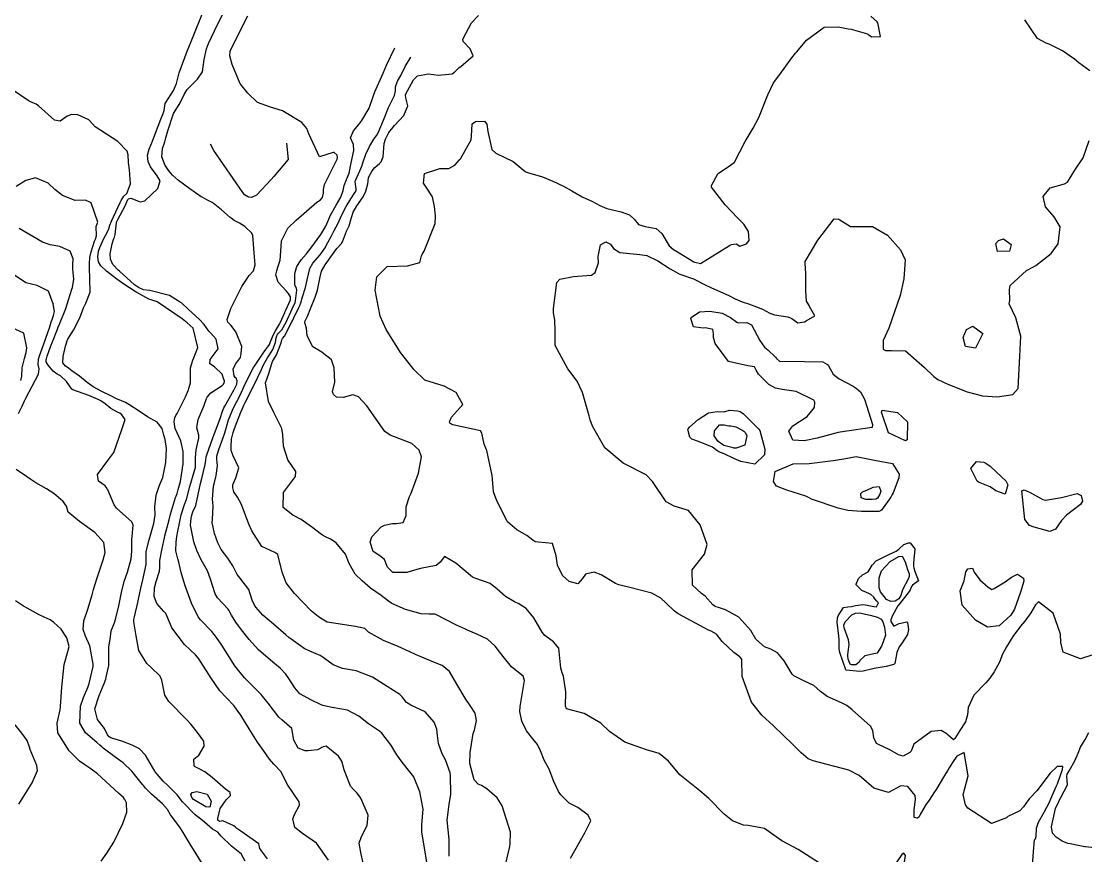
# Model space of a CAD drawing. Header units: feet. Extents: x 1313709 to 1317500, y 405869 to 411659.
# Drawn here: x 1315875 to 1316418, y 410272 to 410698 of the extents above; entities that cross this region are included whole.
import ezdxf

# ---------------------------------------------------------------- set-up
doc = ezdxf.new("R2010")
doc.units = ezdxf.units.FT
doc.layers.add('C-TOPO-MAJR', color=32, linetype='CONTINUOUS')

msp = doc.modelspace()

# ---------------------------------------------------------------- linework, layer by layer
at = {"layer": 'C-TOPO-MAJR'}
for points in [[(1315955.3, 410554.94), (1315950.73, 410557.75), (1315940.71, 410560.36), (1315937.43, 410560.79), (1315935.29, 410561.67), (1315934.98, 410561.86), (1315932.93, 410563.34), (1315925.23, 410570.18), (1315924.52, 410570.81), (1315921.84, 410573.65), (1315920.59, 410576.41), (1315920.49, 410579.03), (1315921.48, 410584.14), (1315922.38, 410586.9), (1315922.6, 410587.48), (1315922.95, 410588.85), (1315923.65, 410594.89), (1315923.75, 410595.27), (1315924.39, 410596.51), (1315928.17, 410603.54), (1315929.48, 410606.82), (1315929.79, 410607.15), (1315931.01, 410607.47), (1315935.76, 410605.62), (1315938.09, 410606.05), (1315944.76, 410612.38), (1315945.95, 410616.32), (1315944.49, 410618.88), (1315941.07, 410623.48), (1315939.77, 410626.13), (1315939.53, 410629.31), (1315940.36, 410632.41), (1315942.04, 410636.43), (1315942.3, 410637.07), (1315946.36, 410647.76), (1315947.58, 410650.59), (1315948.03, 410652.17), (1315948.51, 410655.75), (1315951.55, 410660.39), (1315952.77, 410662.4), (1315954.23, 410665.89), (1315955.66, 410671.42), (1315959.68, 410682.41), (1315961.77, 410687.35), (1315968.42, 410703.79)], [(1315987.22, 410528.18), (1315987.61, 410531.85), (1315984.81, 410538.96), (1315983.78, 410540.49), (1315981.93, 410542.69), (1315980.54, 410544.19), (1315980.17, 410545.51), (1315982, 410551.15), (1315987.54, 410562.48), (1315991.44, 410567.97), (1315993.64, 410570.38), (1315994.4, 410573.37), (1315993.92, 410579.57), (1315993.24, 410588.36), (1315992.75, 410589.57), (1315991.8, 410590.42), (1315989.95, 410592.21), (1315989.12, 410593.01), (1315986.36, 410594.71), (1315983.69, 410596.13), (1315982.21, 410597.24), (1315981.73, 410597.67), (1315977.32, 410601.43), (1315973.05, 410604.96), (1315972.54, 410605.27), (1315969.76, 410606.59), (1315967.32, 410607.91), (1315966.89, 410608.18), (1315961.14, 410612.27), (1315955.34, 410616.47), (1315952.22, 410619.13), (1315950.49, 410621.17), (1315948.6, 410624.04), (1315946.79, 410628.44), (1315947.13, 410632.76), (1315948.28, 410636.24), (1315948.82, 410638.15), (1315949.84, 410641.71), (1315952.84, 410650.58), (1315953.9, 410652.49), (1315956.1, 410656.06), (1315958.17, 410660.29), (1315959.78, 410662.84), (1315964.93, 410668.15), (1315967.64, 410671.77), (1315968.38, 410678.18), (1315969.59, 410683.63), (1315970.67, 410686.28), (1315975.24, 410695.93), (1315979.34, 410704.02)], [(1316007.61, 410582.8), (1316007.79, 410585.68), (1316011.15, 410592.1), (1316015.28, 410596.26), (1316025.91, 410605.46), (1316027.61, 410606.44), (1316028.7, 410607.72), (1316029.29, 410609.97), (1316029.21, 410611.82), (1316029.83, 410614.41), (1316036.21, 410627.24), (1316036.42, 410628.23), (1316036.19, 410629.31), (1316034.67, 410630.65), (1316034.2, 410630.69), (1316027.16, 410628.51), (1316021.77, 410640.23), (1316020.82, 410643.04), (1316018.27, 410646.02), (1316008.3, 410651.98), (1316002.3, 410653.84), (1315995.56, 410656.28), (1315990.7, 410661.04), (1315987.07, 410665.33), (1315986.83, 410665.69), (1315985.5, 410668.57), (1315982.74, 410675.57), (1315981.45, 410679.93), (1315981.72, 410682.3), (1315985.23, 410689.7), (1315990.72, 410700.37)], [(1316281.68, 410268.68), (1316271.43, 410275.33), (1316262.99, 410279.76), (1316260.07, 410281.83), (1316254.13, 410286.17), (1316245.82, 410287.58), (1316243.55, 410287.71), (1316237.95, 410289.96), (1316233.63, 410293.39), (1316225.8, 410301.37), (1316221.14, 410305.23), (1316210.96, 410313.43), (1316205.21, 410320.5), (1316200.41, 410324.32), (1316193.97, 410326.16), (1316182.9, 410330.06), (1316175.11, 410335.46), (1316170.71, 410339.74), (1316162.19, 410344.78), (1316153.25, 410347.07), (1316152.71, 410348.53), (1316152.92, 410355.8), (1316151.62, 410363.82), (1316151, 410365.53), (1316150.38, 410367.84), (1316149.24, 410377.96), (1316146.62, 410381.32), (1316142.13, 410384.52), (1316140.87, 410386.2), (1316136.57, 410393.55), (1316132.67, 410398.32), (1316128.87, 410400.64), (1316126.61, 410401.71), (1316122.13, 410404.43), (1316117.78, 410408.05), (1316114.34, 410410.99), (1316106.9, 410413.61), (1316105.26, 410414.3), (1316096.71, 410421.31), (1316091.07, 410424.82), (1316088.76, 410421.89), (1316086.76, 410420.17), (1316078.83, 410418.59), (1316075.72, 410417.77), (1316074.62, 410417.37), (1316071.75, 410416.62), (1316064.58, 410416.53), (1316061.84, 410419.24), (1316061.56, 410420.22), (1316060.37, 410423.19), (1316058.01, 410425.06), (1316054.57, 410427.23), (1316053, 410432.09), (1316054, 410434.85), (1316058.74, 410439.9), (1316060.38, 410440.79), (1316064.54, 410441.53), (1316066.44, 410441.55), (1316069.87, 410442.11), (1316071.43, 410445.73), (1316071.46, 410450.07), (1316073.13, 410455.37), (1316074.07, 410457.07), (1316077.81, 410467.2), (1316079.21, 410475.62), (1316078.11, 410478.9), (1316074.41, 410482.37), (1316063.22, 410486.61), (1316060.52, 410488.41), (1316051.35, 410501.49), (1316047.19, 410506.1), (1316044.15, 410507.22), (1316039.3, 410505.85), (1316035.84, 410506.06), (1316034.3, 410507.36), (1316033.87, 410508.65), (1316034.99, 410513.6), (1316034.71, 410521.02), (1316033.29, 410524.97), (1316032.26, 410525.94), (1316030.33, 410527.46), (1316028.35, 410528.93), (1316023.82, 410531.73), (1316020.9, 410537.18), (1316020.62, 410541.22), (1316019.82, 410543.93), (1316019.8, 410544.58), (1316021.22, 410547.68), (1316022.52, 410550.73), (1316022.84, 410551.57), (1316024.96, 410556.91), (1316026.15, 410560.52), (1316027.53, 410567.33), (1316028.27, 410570.16), (1316030.2, 410573.47), (1316034.66, 410579.95), (1316036, 410581.86), (1316038.37, 410584.35), (1316038.92, 410585.14), (1316041.08, 410590.59), (1316042.35, 410593.39), (1316043.63, 410597.51), (1316044.43, 410600.22), (1316046.31, 410603.52), (1316049.5, 410608.19), (1316050.86, 410610.96), (1316051.92, 410614.76), (1316052.04, 410616.12), (1316052.29, 410617.98), (1316054.08, 410621.46), (1316055.52, 410623.04), (1316057.76, 410625.09), (1316058.61, 410625.95), (1316059.65, 410628.56), (1316060.2, 410635.39), (1316060.88, 410637.53), (1316062.55, 410640.85), (1316065.42, 410644.57), (1316070.32, 410649.53), (1316072.33, 410654.49), (1316071.26, 410658.53), (1316071.09, 410659.9), (1316071.18, 410660.27), (1316075.11, 410667.75), (1316077.29, 410669.83), (1316082.75, 410670.88), (1316087.96, 410670.07), (1316094.89, 410670.9), (1316096.16, 410671.67), (1316098.45, 410674.01), (1316099.27, 410674.61), (1316105.62, 410679.96), (1316104.16, 410683.5), (1316100.56, 410687.35), (1316100.42, 410688.51), (1316104.68, 410696.86), (1316108.35, 410700.64)], [(1316243.52, 410594.28), (1316240.47, 410597.44), (1316234.2, 410604.08), (1316227.13, 410613.1), (1316227.16, 410613.9), (1316230.33, 410619.91), (1316230.49, 410620.09), (1316236.83, 410624.2), (1316238.83, 410625.87), (1316244.37, 410636.4), (1316248.4, 410643.17), (1316251.32, 410648.52), (1316255.9, 410660.1), (1316258.83, 410666.28), (1316261.94, 410670.51), (1316268.2, 410678.97), (1316270.04, 410681.35), (1316270.55, 410681.88), (1316274.12, 410686.08), (1316275.65, 410687.99), (1316284.59, 410694.63), (1316291.79, 410694.83), (1316296.93, 410693.8), (1316298.48, 410693.53), (1316306.67, 410691.19), (1316307.13, 410690.86), (1316308.91, 410689.76), (1316313.41, 410689.9), (1316312.05, 410696.91), (1316311.72, 410697.35), (1316308.43, 410700.31)], [(1316420.07, 410672.32), (1316414.45, 410676.46), (1316412.23, 410678.39), (1316406.24, 410682.58), (1316399.42, 410685.88), (1316397.86, 410686.41), (1316393.52, 410688.91), (1316386.95, 410698.35)], [(1316122.17, 410267.54), (1316123.58, 410273.94), (1316124.27, 410276.99), (1316124.56, 410278.25), (1316124.69, 410284.15), (1316120.33, 410297.66), (1316117.88, 410301.72), (1316112.64, 410306.31), (1316109.85, 410307.93), (1316108.13, 410308.68), (1316106.2, 410310.83), (1316103.9, 410319.18), (1316104.11, 410324.89), (1316104.76, 410329.13), (1316105.62, 410334.44), (1316106.22, 410336.29), (1316107.27, 410341.18), (1316106.58, 410344.93), (1316104.16, 410348.83), (1316103.38, 410349.84), (1316102.06, 410351.71), (1316097.24, 410359.7), (1316093.54, 410366.19), (1316089.73, 410369.27), (1316084.96, 410371.13), (1316076.16, 410374.77), (1316073.34, 410376.19), (1316067.4, 410378.94), (1316059.95, 410381.95), (1316052.19, 410386.16), (1316051.6, 410386.8), (1316050.31, 410388.05), (1316045.54, 410389.07), (1316031.11, 410391.23), (1316027.71, 410393.25), (1316026.52, 410394.18), (1316023.11, 410396.93), (1316014.48, 410405.92), (1316010.24, 410411.27), (1316008.27, 410416.83), (1316005.93, 410425.86), (1316004.44, 410426.81), (1315997.9, 410429.87), (1315992.69, 410437.81), (1315991.22, 410441.16), (1315987.46, 410451.21), (1315985.37, 410454.97), (1315983.62, 410457.79), (1315982.97, 410459.81), (1315983.04, 410461.24), (1315984.52, 410464.94), (1315986.04, 410470.01), (1315983.28, 410476.01), (1315982.17, 410478.87), (1315982.11, 410480.64), (1315982.4, 410484.54), (1315983.14, 410488.03), (1315983.81, 410490.09), (1315987.06, 410498.37), (1315987.88, 410500.25), (1315988.63, 410501.84), (1315989.21, 410502.94), (1315991.04, 410506.49), (1315995.83, 410516.26), (1315997.58, 410520.13), (1315998.68, 410522.54), (1316000.72, 410526.04), (1316001.75, 410527.57), (1316003.44, 410530.33), (1316004.72, 410533.78), (1316005.08, 410536.26), (1316005.4, 410537.26), (1316005.73, 410537.89), (1316006.25, 410538.6), (1316008, 410540.35), (1316010.24, 410544.29), (1316011.55, 410547.24), (1316011.88, 410547.94), (1316013.3, 410551.01), (1316014.77, 410554.17), (1316015.05, 410555.02), (1316015.6, 410560.6), (1316015.44, 410561.31), (1316014.66, 410563.25), (1316014.71, 410569), (1316015.59, 410572.52), (1316017.93, 410575.99), (1316020.39, 410578.89), (1316022.87, 410581.98), (1316027.84, 410588.9), (1316030.41, 410593.21), (1316031.44, 410595.62), (1316032.92, 410598.82), (1316035.81, 410603.82), (1316038.05, 410607.87), (1316039.29, 410611.27), (1316039.83, 410613.92), (1316041, 410616.96), (1316042.31, 410620.11), (1316043.43, 410625.4), (1316044.72, 410631.77), (1316044.51, 410634.82), (1316043.06, 410638.14), (1316044.56, 410641.8), (1316047.21, 410644.94), (1316048.9, 410647.04), (1316052.58, 410653.34), (1316054.6, 410659.19), (1316055.49, 410661.7), (1316059.62, 410671.14), (1316061.41, 410675.18), (1316065.58, 410684.06)], [(1316155.29, 410271.03), (1316162.51, 410283.88), (1316165.57, 410290.01), (1316164.23, 410292.97), (1316159.03, 410296.74), (1316157.61, 410297.43), (1316154.64, 410298.93), (1316150.29, 410303.27), (1316149.06, 410304.97), (1316146.82, 410310.05), (1316144.39, 410316.4), (1316141.89, 410320.86), (1316139.87, 410325.61), (1316138.38, 410328.93), (1316136.05, 410331.87), (1316132.74, 410335.94), (1316130.39, 410340.81), (1316129.49, 410345.8), (1316129.52, 410348.37), (1316131.74, 410361.55), (1316131.13, 410363.68), (1316127.02, 410367.01), (1316125.16, 410368.59), (1316120.92, 410373.81), (1316116.89, 410379.11), (1316112.88, 410382.56), (1316107.54, 410385.13), (1316102.77, 410387.21), (1316101.63, 410387.65), (1316097.08, 410389.77), (1316086.28, 410395.28), (1316083.13, 410395.44), (1316079.06, 410395.54), (1316071.02, 410397.69), (1316064.07, 410400.78), (1316062.42, 410402.02), (1316058.6, 410404.93), (1316053.23, 410408.68), (1316049, 410412.4), (1316045.34, 410415.74), (1316042.33, 410421.24), (1316040.49, 410425.97), (1316035.76, 410431.71), (1316032.84, 410433.6), (1316030.32, 410434.7), (1316028.7, 410435.62), (1316027.55, 410436.49), (1316023.78, 410439.45), (1316017.89, 410443.56), (1316013.65, 410445.79), (1316008.75, 410449.76), (1316008.94, 410457.4), (1316015.01, 410465.47), (1316015.17, 410468.15), (1316011.09, 410474.09), (1316008.94, 410481.04), (1316008.61, 410486.82), (1316008.1, 410490.06), (1316003.98, 410498.16), (1316001.24, 410503.85), (1315999.63, 410513.25), (1316001.34, 410517.99), (1316001.78, 410519.16), (1316002.87, 410523.18), (1316003.28, 410524.09), (1316004.87, 410526.72), (1316005.34, 410527.61), (1316007.67, 410533.73), (1316007.99, 410535.21), (1316008.39, 410535.93), (1316009.42, 410537.13), (1316013.16, 410544.42), (1316013.59, 410545.31), (1316014.18, 410546.48), (1316016.65, 410551.75), (1316017.14, 410552.72), (1316017.74, 410554.15), (1316018.56, 410557.12), (1316020.11, 410561.91), (1316020.97, 410565.77), (1316022.28, 410571.64), (1316023.84, 410574.34), (1316027.49, 410578.47), (1316029.96, 410581.92), (1316031.46, 410584.83), (1316033.38, 410588.17), (1316033.91, 410589.22), (1316034.67, 410590.89), (1316036.68, 410594.69), (1316038.46, 410598.61), (1316040.79, 410603.17), (1316043.17, 410607.1), (1316045.48, 410610.53), (1316045.86, 410611.26), (1316046, 410612.22), (1316045.5, 410615.79), (1316045.57, 410616.43), (1316047.76, 410621.37), (1316048.84, 410623.79), (1316049.38, 410625.46), (1316050.79, 410629.94), (1316052.72, 410633.72), (1316054.99, 410637.48), (1316056.39, 410639.58), (1316057.1, 410640.79), (1316059.86, 410647.23), (1316062.49, 410653.66), (1316064.71, 410658.03), (1316065.57, 410659.81), (1316065.92, 410662.19), (1316066, 410664.28), (1316066.95, 410667.01), (1316068.69, 410669.95), (1316070.97, 410674.65), (1316073.81, 410679.32), (1316073.89, 410679.41)], [(1316031.74, 410269.9), (1316025.75, 410278.6), (1316018.57, 410283.51), (1316014.66, 410286.58), (1316013.57, 410291.03), (1316014.4, 410293.27), (1316017.07, 410298), (1316016.85, 410299.76), (1316010.76, 410308.72), (1316007.66, 410314.95), (1316003.96, 410318.85), (1316001.77, 410321.44), (1315998.75, 410325.91), (1315995.55, 410330.18), (1315991.32, 410336.85), (1315987.1, 410343.81), (1315983.53, 410348.87), (1315979.57, 410352.94), (1315976.4, 410356.2), (1315971.95, 410362.75), (1315965.77, 410372.54), (1315964.16, 410374.38), (1315958.4, 410379.97), (1315951.99, 410388.36), (1315951.31, 410390.12), (1315948.92, 410395.63), (1315947.92, 410396.76), (1315944.31, 410400.77), (1315942.91, 410404.31), (1315943.01, 410408.73), (1315943.95, 410412.08), (1315945.61, 410417.32), (1315945.75, 410419.18), (1315945.74, 410422.68), (1315947.05, 410428.87), (1315948.22, 410434.29), (1315948.39, 410435.22), (1315949.03, 410437.86), (1315950.54, 410443.39), (1315951.31, 410446.26), (1315953.87, 410454.89), (1315954.12, 410455.53), (1315954.58, 410456.83), (1315955.23, 410458.98), (1315956.36, 410463.07), (1315957.63, 410472.06), (1315957.7, 410474.57), (1315957.67, 410478.34), (1315956.48, 410483.7), (1315953.68, 410489.98), (1315953.05, 410493.44), (1315953.42, 410495.51), (1315953.92, 410496.57), (1315954.61, 410497.72), (1315956.57, 410501.4), (1315958.85, 410506.23), (1315960.39, 410509.79), (1315960.62, 410510.38), (1315961.44, 410513.25), (1315961.46, 410518.96), (1315961.44, 410520.88), (1315962.58, 410524.78), (1315963.14, 410526.06), (1315965.12, 410531.3), (1315962.88, 410541.1), (1315959.76, 410543.91), (1315957.2, 410545.87), (1315944.47, 410554.54), (1315941.39, 410555.56), (1315940.13, 410556), (1315934.01, 410559.39), (1315933.23, 410559.88), (1315927.5, 410563.68), (1315923.93, 410566.23), (1315921.64, 410567.89), (1315918.61, 410570.29), (1315915.75, 410572.98), (1315914.46, 410575.02), (1315914.14, 410577.56), (1315914.56, 410580.42), (1315915.17, 410582.35), (1315917.23, 410586.93), (1315918.87, 410589.97), (1315919.74, 410591.8), (1315920.32, 410593.72), (1315921.06, 410595.79), (1315924.33, 410602.73), (1315925.56, 410605.22), (1315926.01, 410606.3), (1315927.49, 410608.44), (1315928.9, 410609.79), (1315930.75, 410614.7), (1315930.25, 410621.91), (1315929.8, 410625.64), (1315929.65, 410629.48), (1315929.15, 410631.41), (1315924.32, 410636.38), (1315912.79, 410643.8), (1315909.89, 410646.98), (1315909.51, 410647.36), (1315904.02, 410649.95), (1315900.78, 410650.18), (1315898.47, 410649.19), (1315895.02, 410646.76), (1315892, 410647.21), (1315883.87, 410654.5), (1315882.69, 410655.42), (1315880.98, 410656.1), (1315879.17, 410656.95), (1315870.09, 410663.01)], [(1316390.64, 410264.44), (1316391.32, 410274.44), (1316391.95, 410280.26), (1316392.46, 410280.81), (1316392.84, 410281.97), (1316392.87, 410286.32), (1316393.99, 410289.36), (1316396.87, 410294.4), (1316399.56, 410299.55), (1316400.23, 410301.17), (1316403.02, 410307.44), (1316403.6, 410308.87), (1316403.91, 410309.96), (1316406.12, 410316.1), (1316406.36, 410317.63), (1316403.51, 410317.78), (1316399.92, 410314.33), (1316393.05, 410305.23), (1316389.39, 410301.41), (1316388.67, 410300.6), (1316386.37, 410297.15), (1316384.36, 410295.1), (1316378.36, 410292.18), (1316377.56, 410291.59), (1316370.01, 410288.66), (1316357.95, 410296.53), (1316356.75, 410298.16), (1316355.46, 410303.36), (1316356.37, 410306.49), (1316358.04, 410312.95), (1316356.09, 410324.9), (1316352.3, 410322.9), (1316350.11, 410319.7), (1316348.41, 410316.96), (1316347.68, 410315.87), (1316345.95, 410313.06), (1316341.68, 410305.94), (1316340.51, 410304.28), (1316339.69, 410302.83), (1316337.88, 410299.94), (1316336.65, 410298.46), (1316333.82, 410293.6), (1316333.03, 410292.06), (1316332.16, 410291.38), (1316331.86, 410291.29), (1316330.58, 410291.75), (1316330.49, 410295.51), (1316331.23, 410300.96), (1316331, 410302.84), (1316327.25, 410307.42), (1316323.74, 410307.79), (1316317.47, 410304.49), (1316309.96, 410306.73), (1316302.55, 410313.14), (1316297.17, 410315.84), (1316279.03, 410320.53), (1316276.55, 410321.65), (1316272.85, 410324.65), (1316268.7, 410328.93), (1316258.74, 410338.49), (1316252.9, 410343.89), (1316247.5, 410350.47), (1316242.79, 410363.53), (1316242.65, 410372.4), (1316241.62, 410373.55), (1316238.57, 410375.9), (1316232.59, 410381.42), (1316229.72, 410385.23), (1316226.92, 410386.71), (1316225.6, 410387.12), (1316210.16, 410395.59), (1316208.05, 410397.11), (1316204.01, 410401), (1316201.29, 410403.57), (1316196.76, 410406.07), (1316186.2, 410408.84), (1316179.88, 410410.35), (1316178.21, 410410.93), (1316170.85, 410415.33), (1316167.39, 410416.71), (1316162.9, 410415.68), (1316161.33, 410413.56), (1316159.02, 410410.87), (1316154.65, 410411.98), (1316151.13, 410415.06), (1316148.55, 410420.33), (1316147.88, 410425.11), (1316146.11, 410431.35), (1316138.91, 410432.06), (1316137.18, 410432.28), (1316136.02, 410433.13), (1316133.01, 410435.5), (1316127.89, 410438.32), (1316123.17, 410442.46), (1316122.55, 410443.44), (1316117.7, 410453.07), (1316115.93, 410457.75), (1316115.81, 410460.14), (1316115.36, 410466.04), (1316112.56, 410478.75), (1316112.41, 410479.17), (1316111.17, 410482.05), (1316110.1, 410487.58), (1316109.35, 410488.74), (1316095.24, 410491.81), (1316094.22, 410492.33), (1316093.67, 410492.73), (1316093.46, 410493.45), (1316094.48, 410495.83), (1316100.4, 410502.18), (1316096.87, 410508.44), (1316090.75, 410511.65), (1316080.9, 410514.71), (1316075.32, 410520.05), (1316073, 410523.22), (1316068.59, 410528.77), (1316061.16, 410540.46), (1316058.21, 410547.24), (1316055.56, 410560.53), (1316056.49, 410567.33), (1316061.8, 410572.6), (1316072.08, 410572.9), (1316078.33, 410574.64), (1316079.27, 410578.05), (1316079.59, 410578.73), (1316080.69, 410580.45), (1316086.23, 410594.45), (1316086.38, 410598.4), (1316085.82, 410603.18), (1316084.88, 410608.04), (1316081.67, 410613.11), (1316080.34, 410615.02), (1316080.72, 410620.08), (1316088.67, 410622.62), (1316093.25, 410622.53), (1316096.2, 410624.34), (1316098.67, 410626.9), (1316099.21, 410627.46), (1316104.67, 410637.17), (1316104.78, 410639.08), (1316105.09, 410645.26), (1316106.83, 410646.61), (1316111.39, 410646.69), (1316112.52, 410645.11), (1316113.13, 410641.46), (1316115.15, 410632.26), (1316117.24, 410630.32), (1316126.05, 410626.16), (1316132.21, 410621.07), (1316133.27, 410620.58), (1316141.02, 410618.36), (1316146.25, 410616.16), (1316151.71, 410613.51), (1316155.88, 410611.18), (1316161.26, 410608.07), (1316164.65, 410606.55), (1316166.46, 410605.74), (1316170.15, 410603.73), (1316173.72, 410602.2), (1316181.16, 410600.45), (1316185.38, 410599), (1316187.8, 410596.7), (1316189.97, 410594.04), (1316193.28, 410592.99), (1316198.89, 410591.95), (1316201.88, 410589.49), (1316205.61, 410583.2), (1316207.77, 410581.24), (1316209.78, 410580), (1316218.24, 410575.04), (1316218.59, 410574.83), (1316221.59, 410574.2), (1316236.35, 410583.23)], [(1315995.02, 410609.02), (1315992.56, 410607.71), (1315991, 410607.91), (1315989.03, 410609.14), (1315988.25, 410610.14), (1315988.13, 410610.33), (1315973.36, 410631.76), (1315971.61, 410634.93)], [(1316010.32, 410635.44), (1316011.18, 410627.15), (1316003.89, 410618.53)], [(1316291.94, 410596.75), (1316292.16, 410596.73), (1316292.59, 410596.43), (1316298.02, 410592.97), (1316309.37, 410592.92), (1316316.95, 410588.64), (1316323.51, 410581.13), (1316325.93, 410576.03), (1316325.29, 410566.24), (1316323.38, 410557.77), (1316317.66, 410541.22), (1316314.66, 410534.86), (1316314.77, 410530.51), (1316315.84, 410529.76), (1316318.97, 410529.76), (1316326.04, 410529.55), (1316335.75, 410521.1), (1316340.53, 410516.55), (1316342.69, 410515.04), (1316347.78, 410512.55), (1316357.52, 410508.74), (1316365.43, 410506.67), (1316372.82, 410506.08), (1316380.89, 410507.3), (1316383.5, 410510.47), (1316384.44, 410526.94), (1316384.96, 410537.05), (1316382.45, 410546.35), (1316378.97, 410553.54), (1316379.28, 410555.32), (1316379.23, 410560.95), (1316379.42, 410562.95), (1316387.9, 410570.62), (1316388.8, 410571.06), (1316392.58, 410573.09), (1316400.43, 410579.15), (1316403.92, 410584.12), (1316405.03, 410592.88), (1316401.92, 410597.92), (1316397.47, 410603.09), (1316396.29, 410608.26), (1316399.94, 410612.66), (1316407.19, 410614.68), (1316408.78, 410615.55), (1316412.42, 410621.77), (1316416.68, 410627.93), (1316419.8, 410636.76)], [(1316000.76, 410270.66), (1315997.6, 410274.76), (1315997.23, 410275.15), (1315996.85, 410275.9), (1315996.26, 410278.32), (1315987.06, 410284.76), (1315985, 410286.14), (1315984.42, 410286.74), (1315983.51, 410287.48), (1315978, 410289.93), (1315977.29, 410289.76), (1315976.18, 410289.64), (1315975.46, 410290.3), (1315975.46, 410291.16), (1315976.55, 410296.2), (1315979.57, 410300.64), (1315981.84, 410302.99), (1315981.59, 410304.42), (1315979.24, 410306.21), (1315972.56, 410312.06), (1315968.67, 410314.97), (1315965.79, 410316.45), (1315963.54, 410317.71), (1315963.23, 410318.15), (1315963.14, 410321.49), (1315964.81, 410322.84), (1315965.55, 410323.2), (1315968.49, 410328.14), (1315968.29, 410330.56), (1315965.06, 410334.96), (1315961.75, 410339.16), (1315959.53, 410341.47), (1315950.42, 410350.8), (1315948.4, 410354.12), (1315946.79, 410361.68), (1315945.99, 410363.69), (1315941.23, 410368.3), (1315939.2, 410370.23), (1315935.02, 410376.84), (1315933.7, 410384.36), (1315932.48, 410391.47), (1315932.55, 410392.58), (1315932.88, 410393.95), (1315934.51, 410401.29), (1315934.97, 410403.04), (1315936.07, 410408.63), (1315937.18, 410412.87), (1315938.85, 410420.66), (1315938.75, 410424.47), (1315938.88, 410427.38), (1315940.41, 410433.27), (1315942.16, 410439.86), (1315942.7, 410441.52), (1315943.37, 410445.95), (1315943.19, 410450.07), (1315943.97, 410455.96), (1315945.41, 410460.65), (1315945.75, 410461.41), (1315947.34, 410465.05), (1315948.87, 410472.74), (1315949.22, 410479.86), (1315948.48, 410484.41), (1315947.91, 410486.58), (1315946.94, 410490.08), (1315944.48, 410493.21), (1315939.53, 410495.93), (1315935.18, 410498.86), (1315930.06, 410502.32), (1315928.26, 410503.25), (1315924.23, 410504.94), (1315923.71, 410505.19), (1315920.83, 410506.69), (1315916.25, 410508.83), (1315911.72, 410511.2), (1315908.76, 410513.39), (1315904.84, 410516.71), (1315900.95, 410519.44), (1315898.45, 410521.26), (1315897.71, 410521.81), (1315896.4, 410523.54), (1315896.49, 410526.76), (1315897.64, 410532.03), (1315898.63, 410535.25), (1315898.81, 410535.6), (1315901.8, 410540.11), (1315905.02, 410546.45), (1315906.86, 410551.47), (1315908.05, 410553.97), (1315910.31, 410559.53), (1315910.06, 410566.23), (1315910, 410572.22), (1315909.9, 410574.1), (1315910.05, 410577.22), (1315910.75, 410580.11), (1315912.45, 410585.5), (1315912.92, 410586.59), (1315913.47, 410588.28), (1315913.39, 410593), (1315914, 410594.8), (1315914.12, 410595.22), (1315910.85, 410605.14), (1315907.81, 410606.46), (1315902.63, 410606.29), (1315896.1, 410608.72), (1315892.25, 410611.93), (1315888.89, 410615.1), (1315882.43, 410617.77), (1315877.53, 410616.52), (1315872.46, 410613.32)], [(1316003.89, 410618.53), (1316002.59, 410616.99), (1315995.31, 410609.18), (1315995.02, 410609.02)], [(1316276.95, 410552.68), (1316275.68, 410554.88), (1316275.21, 410559.97), (1316275.36, 410569.12), (1316274.91, 410574.19), (1316274.96, 410575.07), (1316281.41, 410586.08), (1316289.77, 410596.95), (1316291.94, 410596.75)], [(1315926.38, 410489.57), (1315928.12, 410494.58), (1315926.43, 410496.99), (1315925.38, 410497.75), (1315924.23, 410498.33), (1315920.85, 410500.19), (1315917.88, 410502.63), (1315915.65, 410504.11), (1315914.35, 410504.75), (1315909.55, 410506.83), (1315901.5, 410509.72), (1315900.98, 410510.14), (1315898.16, 410513.94), (1315895.06, 410516.82), (1315893.44, 410517.77), (1315891.39, 410519.27), (1315888.79, 410522.27), (1315887.78, 410524.06), (1315887.76, 410524.97), (1315887.93, 410525.52), (1315888.41, 410526.84), (1315890.22, 410532.15), (1315890.99, 410534.24), (1315893.59, 410540.66), (1315894.01, 410541.83), (1315894.23, 410542.42), (1315897.82, 410551.2), (1315899.25, 410555.64), (1315900.02, 410558.38), (1315900.9, 410561.02), (1315901.21, 410561.93), (1315902.01, 410566.12), (1315901.4, 410571.27), (1315901.34, 410573.56), (1315901.55, 410576.57), (1315900.01, 410580.37), (1315894.86, 410582.88), (1315889.85, 410583.57), (1315886.02, 410584.95), (1315873.97, 410591.94)], [(1316236.35, 410583.23), (1316237.37, 410583.86), (1316239.71, 410584.21), (1316241.63, 410582.89), (1316245, 410584.23), (1316246.34, 410585.86), (1316245.97, 410590.48), (1316243.61, 410594.18), (1316243.52, 410594.28)], [(1316421.11, 410374.38), (1316415.41, 410372.59), (1316406.55, 410375.99), (1316405.28, 410380.97), (1316405.23, 410385.21), (1316401.46, 410395.87), (1316393.89, 410401.62), (1316392.42, 410400.17), (1316390.05, 410396.02), (1316387.03, 410391.77), (1316384.84, 410389.23), (1316380.9, 410383.96), (1316377.65, 410378.76), (1316375.38, 410374.57), (1316374.43, 410371.82), (1316374.11, 410370.91), (1316371.38, 410365.95), (1316369.09, 410362.67), (1316367.11, 410360.41), (1316360.94, 410354.06), (1316358, 410347.7), (1316357.8, 410344.04), (1316356.71, 410340.53), (1316353.85, 410336.05), (1316352.93, 410334.65), (1316351.24, 410331.9), (1316350.63, 410331.21), (1316347.87, 410333.6), (1316347.24, 410334.33), (1316344.3, 410336.01), (1316339.17, 410335.49), (1316330.41, 410329.02), (1316329.56, 410326.83), (1316328.94, 410325.53), (1316328.25, 410324.78), (1316324.87, 410322.99), (1316322.57, 410323.67), (1316318.12, 410326.18), (1316311.96, 410329.06), (1316311.41, 410329.46), (1316310.05, 410332.35), (1316309.46, 410336.13), (1316308.24, 410338.24), (1316298.94, 410346.54), (1316296.26, 410348.72), (1316293.51, 410350.12), (1316286.24, 410353.38), (1316282.84, 410356.01), (1316279.29, 410358.95), (1316274.68, 410361.24), (1316269.21, 410363.91), (1316268.34, 410364.85), (1316264.15, 410371.6), (1316260.8, 410375.59), (1316257.42, 410377.59), (1316254.2, 410378.71), (1316249.86, 410382.62), (1316247.31, 410387.09), (1316241.18, 410393.86), (1316234.32, 410397.54), (1316231.32, 410398.58), (1316229.09, 410399.33), (1316227.89, 410400.13), (1316223.96, 410404.54), (1316222.15, 410405.94), (1316217.5, 410410.14), (1316217.25, 410418.01), (1316223.67, 410425.98), (1316224.88, 410430.81), (1316221.41, 410440.84), (1316215.45, 410448.24), (1316208.19, 410450.35), (1316204.04, 410452.57), (1316197.14, 410462.97), (1316193.86, 410466.41), (1316182.18, 410472.38), (1316172.84, 410480.24), (1316166.41, 410491.18), (1316165.29, 410494.38), (1316164.77, 410496.45), (1316161.43, 410508.4), (1316158.73, 410514.12), (1316153.96, 410520.35), (1316147.43, 410532.28), (1316147.39, 410540), (1316147.28, 410545.31), (1316146.63, 410549.06), (1316146.54, 410551.22), (1316148.2, 410564.48), (1316149.77, 410566.07), (1316156.76, 410567.52), (1316161.26, 410567.77), (1316165.9, 410568.24), (1316167.9, 410569.47), (1316169.48, 410574.53), (1316169.37, 410577.62), (1316170.55, 410583.67), (1316173.26, 410585.2), (1316175.59, 410584.01), (1316177.12, 410581.72), (1316180.39, 410579.69), (1316190.56, 410578.75), (1316194.18, 410578.25), (1316199.85, 410575.46), (1316206.02, 410571.48), (1316210.29, 410569.02), (1316211.05, 410568.72), (1316218.03, 410566.26), (1316224.01, 410563.34), (1316226.83, 410561.87), (1316233.37, 410559.06), (1316236.09, 410557.83), (1316239.32, 410556.04), (1316242.77, 410554.57), (1316246.06, 410553.51), (1316250.15, 410552.06), (1316253.15, 410550.77), (1316256.87, 410548.89), (1316259.3, 410547.97), (1316266.18, 410546.98), (1316268.2, 410546.04), (1316271.12, 410543.81), (1316274.59, 410544.44), (1316275.51, 410544.96), (1316279.89, 410547.46), (1316277.18, 410552.28), (1316276.95, 410552.68)], [(1316372.18, 410584.31), (1316373.52, 410585.9), (1316376.07, 410586.78), (1316379.99, 410583.81), (1316379.15, 410580.46), (1316373.09, 410580.19), (1316372.18, 410584.31)], [(1316005.47, 410570.35), (1316006.02, 410572.29), (1316007.18, 410575.83), (1316007.61, 410582.8)], [(1315873.7, 410497.73), (1315875.66, 410501.39), (1315876.79, 410504.04), (1315877.39, 410505.46), (1315883.96, 410517.79), (1315884.25, 410520.45), (1315883.73, 410522.7), (1315883.89, 410525.42), (1315884.4, 410527.04), (1315885.81, 410530.85), (1315886.43, 410532.6), (1315888.71, 410539.03), (1315889.5, 410541.3), (1315890.58, 410544.95), (1315890.65, 410545.11), (1315891.61, 410547.57), (1315891.99, 410549.72), (1315891.33, 410553.55), (1315889.04, 410559.98), (1315883.23, 410562.84), (1315877.38, 410564.28), (1315870.72, 410568.85)], [(1316093.33, 410272), (1316093.42, 410280.51), (1316092.39, 410290.42), (1316093.29, 410298.27), (1316094.17, 410303.57), (1316094.13, 410312.92), (1316093.92, 410314.54), (1316091.47, 410321.14), (1316089.87, 410324.07), (1316088.01, 410329.48), (1316087.5, 410333.56), (1316087.04, 410336.65), (1316085.74, 410340.33), (1316081.19, 410345.65), (1316073.88, 410348.95), (1316071.55, 410350.32), (1316069.32, 410353.2), (1316068.16, 410354.37), (1316061.77, 410358.43), (1316058, 410360.92), (1316054.25, 410363.24), (1316045.98, 410366.44), (1316038.99, 410367.71), (1316034.12, 410369.47), (1316029.1, 410373.31), (1316027.57, 410374.36), (1316022.22, 410376.57), (1316019.48, 410377.89), (1316017.52, 410379.26), (1316011.59, 410383.54), (1316010.08, 410384.86), (1316003.77, 410390.24), (1315998.32, 410394.78), (1315994.75, 410398.94), (1315993.98, 410400.23), (1315992.9, 410402.47), (1315992.75, 410402.93), (1315991.16, 410407.95), (1315986.56, 410413.9), (1315985.2, 410415.64), (1315983.1, 410420.07), (1315980.51, 410423.9), (1315977.04, 410428.37), (1315975.33, 410431.72), (1315973.61, 410436.41), (1315972.49, 410442.09), (1315972.59, 410443.66), (1315972.93, 410450.6), (1315972.72, 410454.07), (1315973.22, 410460.54), (1315973.46, 410461.76), (1315974.53, 410466.02), (1315975.16, 410470.98), (1315974.79, 410474.33), (1315974.86, 410475.84), (1315975.67, 410478.73), (1315976.75, 410481.72), (1315977.78, 410484.36), (1315978.91, 410487.85), (1315980.87, 410494.38), (1315982.8, 410499.43), (1315984.2, 410502.18), (1315984.92, 410503.46), (1315985.24, 410504.02), (1315985.73, 410504.94), (1315987.38, 410508.59), (1315988.77, 410511.64), (1315990.21, 410514.5), (1315993.62, 410521.05), (1315994.08, 410521.82), (1315998.22, 410527.95), (1315998.57, 410528.44), (1316001.67, 410532.86), (1316002.08, 410533.83), (1316002.34, 410534.65), (1316003.79, 410537.89), (1316004.74, 410539.76), (1316006.31, 410542.44), (1316006.78, 410543.12), (1316007.37, 410544.17), (1316009.48, 410549.19), (1316009.57, 410549.4), (1316009.98, 410550.27), (1316012.36, 410555.64), (1316012.43, 410555.87), (1316012.37, 410557.13), (1316011.44, 410558.82), (1316010.16, 410560.2), (1316006.07, 410564.57), (1316004.92, 410568.41), (1316005.47, 410570.35)], [(1315960.43, 410550.68), (1315956.78, 410554.03), (1315955.3, 410554.94)], [(1316050.2, 410265.54), (1316048.45, 410273.01), (1316047.48, 410278.63), (1316048.57, 410281.95), (1316051.6, 410287.65), (1316052.02, 410292.92), (1316048.26, 410301.5), (1316046.49, 410304.17), (1316044.79, 410305.87), (1316043.01, 410307.69), (1316039.74, 410315.96), (1316038.58, 410320.45), (1316036.97, 410323.01), (1316030.55, 410328.12), (1316029.13, 410327.78), (1316026.28, 410326.12), (1316023.06, 410325.81), (1316021.45, 410325.66), (1316019.88, 410325.61), (1316016.33, 410327.01), (1316014.21, 410331.2), (1316013.08, 410337.02), (1316008.05, 410341.46), (1316006.41, 410342.79), (1316000.98, 410349.98), (1315997.44, 410354.45), (1315993.75, 410358.15), (1315988.92, 410362.87), (1315984.07, 410369.09), (1315977.37, 410379.57), (1315974.73, 410383.46), (1315972.25, 410386.57), (1315966.61, 410392.45), (1315965.33, 410394.06), (1315961.93, 410400.91), (1315958.61, 410410.35), (1315956.72, 410416.53), (1315955.44, 410421.87), (1315954.93, 410423.61), (1315953.93, 410427.61), (1315954.06, 410432.14), (1315954.46, 410434.97), (1315954.95, 410437.72), (1315955.76, 410441.7), (1315956.74, 410446.06), (1315958.31, 410451.2), (1315959.05, 410453.01), (1315959.32, 410453.79), (1315961.04, 410460.52), (1315963.36, 410467.87), (1315963.92, 410470.17), (1315964.03, 410472.28), (1315963.92, 410475.21), (1315964.37, 410479.16), (1315965.74, 410485.04), (1315965.63, 410486.6), (1315964.66, 410490.39), (1315965.43, 410494.61), (1315968.23, 410501.38), (1315969.59, 410505.24), (1315969.91, 410506.05), (1315971.78, 410508.19), (1315977.65, 410511.95), (1315978.08, 410512.4), (1315978.74, 410513.59), (1315978.71, 410514.52), (1315978.51, 410515.05), (1315977.52, 410517.73), (1315973.75, 410521.46), (1315971.34, 410522.94), (1315971.42, 410525.24), (1315975.57, 410530.64), (1315974.53, 410535.51), (1315971.73, 410538.58), (1315970.74, 410539.72), (1315968.39, 410542.95), (1315965.78, 410545.78), (1315960.43, 410550.68)], [(1316274.67, 410524.23), (1316283.9, 410523.93), (1316286.31, 410522.61), (1316286.8, 410521.97), (1316289.2, 410517.63), (1316292.22, 410515.32), (1316299.45, 410511.53), (1316300.95, 410510.58), (1316303.09, 410508.63), (1316305.18, 410504.94), (1316309.22, 410492.03), (1316309.11, 410490.53), (1316295.02, 410488.56), (1316291.7, 410487.99), (1316281, 410485.12), (1316274.44, 410483.8), (1316268.58, 410484.11), (1316266.64, 410488.6), (1316268.7, 410491.42), (1316276.04, 410496.12), (1316279.64, 410500.68), (1316279.81, 410503.36), (1316279.35, 410504.44), (1316270.43, 410508.89), (1316263.19, 410509.88), (1316259.79, 410510.5), (1316256.42, 410512.43), (1316251.1, 410517.78), (1316250, 410519.78), (1316249.03, 410521.52), (1316245.62, 410521.92), (1316235.87, 410524.12), (1316229.12, 410533.36), (1316228.26, 410536.47), (1316228.25, 410538.42), (1316227.84, 410540.52), (1316224.05, 410541.38), (1316222.88, 410541.09), (1316217.95, 410541.83), (1316216.6, 410546.05), (1316216.82, 410546.62), (1316221.01, 410549.44), (1316226.3, 410549.86), (1316232.65, 410548.86), (1316236.78, 410546.53), (1316240.1, 410544.16), (1316240.76, 410543.92), (1316245.18, 410543.98), (1316247.57, 410542.91), (1316251.81, 410534.82), (1316254.18, 410531.52), (1316255.97, 410530.09), (1316259.88, 410526.38), (1316260.34, 410525.74), (1316261.77, 410524.31), (1316274.67, 410524.23)], [(1315874.97, 410514.47), (1315875.46, 410516.69), (1315875.54, 410521), (1315876.77, 410525.78), (1315877.29, 410527.58), (1315877.55, 410528.71), (1315877.93, 410531.07), (1315876.48, 410538.69), (1315870.44, 410541.37)], [(1316355.49, 410536.43), (1316357.24, 410540.49), (1316360.47, 410542.23), (1316365.49, 410538.38), (1316361.79, 410530.94), (1316356.66, 410531.8), (1316355.49, 410536.43)], [(1315984.3, 410516.08), (1315983.68, 410516.87), (1315983.19, 410520.25), (1315984.47, 410522.84), (1315987.01, 410526.18), (1315987.22, 410528.18)], [(1316082.82, 410263.56), (1316080.91, 410275.22), (1316079.49, 410284.16), (1316079.49, 410287.89), (1316080.09, 410295.95), (1316078.36, 410304.83), (1316075.59, 410311.89), (1316075.32, 410312.37), (1316073.28, 410315), (1316069.41, 410319.99), (1316066.76, 410323.68), (1316063.61, 410328.72), (1316059.09, 410334.62), (1316057.77, 410335.66), (1316052.16, 410339.52), (1316047.37, 410343.4), (1316041.53, 410346.45), (1316033.67, 410347.74), (1316028.87, 410348.83), (1316027.78, 410349.39), (1316023.08, 410351.46), (1316017.18, 410354.72), (1316014.58, 410357.75), (1316011.33, 410363.05), (1316010.05, 410364.76), (1316007.14, 410367.78), (1316003.51, 410370.84), (1315996.16, 410377.14), (1315991.29, 410382.5), (1315987.51, 410387.43), (1315984.6, 410391.36), (1315982.32, 410394.8), (1315980.92, 410397.43), (1315980.61, 410397.92), (1315975.25, 410403.75), (1315974.02, 410405.72), (1315971.63, 410413.23), (1315970.05, 410417.48), (1315966.95, 410423.02), (1315964.71, 410427.82), (1315963.09, 410432.29), (1315961.46, 410440.79), (1315961.77, 410444.38), (1315962.09, 410445.86), (1315962.67, 410447.57), (1315964, 410450.48), (1315964.09, 410450.74), (1315966.53, 410461.97), (1315967.17, 410464.51), (1315968.89, 410471.71), (1315969.22, 410473.88), (1315969.5, 410475.62), (1315969.76, 410476.58), (1315972.79, 410485.31), (1315973.65, 410487.47), (1315976.62, 410495.19), (1315977.81, 410498.86), (1315978.43, 410500.52), (1315978.9, 410501.42), (1315981.11, 410505.25), (1315982.08, 410506.92), (1315983.59, 410509.54), (1315985.06, 410512.65), (1315985.32, 410514.32), (1315984.65, 410515.65), (1315984.3, 410516.08)], [(1316254.34, 410479.55), (1316254.24, 410476.57), (1316249.22, 410471.86), (1316242.06, 410473.18), (1316238.62, 410474.68), (1316233.55, 410477.11), (1316230.95, 410478.12), (1316229.92, 410478.74), (1316227.74, 410480.47), (1316220.62, 410483.35), (1316217.1, 410484.63), (1316216.05, 410485.65), (1316215.17, 410489.44), (1316215.27, 410489.84), (1316216.01, 410490.71), (1316220.31, 410494.54), (1316225.67, 410497.96), (1316230.09, 410498.68), (1316233.07, 410498.52), (1316234.2, 410498.74), (1316236.39, 410499.29), (1316240.47, 410498.97), (1316241.73, 410498.65), (1316243.51, 410497.48), (1316251.05, 410490.03), (1316251.34, 410489.7), (1316251.75, 410488.98), (1316254.34, 410479.55)], [(1316314.24, 410499.29), (1316322.05, 410498.15), (1316327.16, 410493.39), (1316327.01, 410484.2), (1316326.15, 410483.81), (1316317.49, 410487.75), (1316313.8, 410498.4), (1316314.24, 410499.29)], [(1315919.2, 410458.68), (1315919.1, 410458.92), (1315918.48, 410460.13), (1315917.88, 410460.7), (1315914.44, 410463.15), (1315913.98, 410466.49), (1315919.22, 410473.7), (1315922.27, 410477.7), (1315926.38, 410489.57)], [(1316245.27, 410486.31), (1316244.24, 410481.55), (1316239.8, 410479.91), (1316239.46, 410479.92), (1316238.64, 410480.02), (1316238.22, 410480.1), (1316233.49, 410481.4), (1316230.58, 410483.39), (1316228.61, 410486.31), (1316228.68, 410488.78), (1316231.25, 410491.86), (1316233.7, 410491.9), (1316236.07, 410491.39), (1316237.11, 410491.35), (1316239.51, 410490.86), (1316243.08, 410489), (1316243.64, 410488.62), (1316244.49, 410487.88), (1316245.27, 410486.31)], [(1316322.84, 410466.74), (1316322.69, 410464.92), (1316319.83, 410457.24), (1316319.4, 410456.32), (1316318.64, 410455), (1316313.85, 410448.42), (1316313.39, 410447.98), (1316312.55, 410447.75), (1316305.67, 410447.7), (1316303.62, 410447.7), (1316296.7, 410448.16), (1316291.85, 410449.38), (1316278.24, 410453.97), (1316276.95, 410454.66), (1316275.35, 410455.53), (1316265.63, 410458.56), (1316260.35, 410460.62), (1316258.78, 410463.07), (1316259.58, 410468.04), (1316268.86, 410472.05), (1316276.98, 410472.21), (1316278.26, 410472.41), (1316289.23, 410473.66), (1316294.72, 410474.52), (1316301.02, 410475.78), (1316311.18, 410473.69), (1316312.13, 410473.47), (1316319.45, 410472.09), (1316322.84, 410466.74)], [(1316377.01, 410456.51), (1316372.24, 410458.19), (1316369.3, 410460.21), (1316363.4, 410462.66), (1316362.72, 410463.12), (1316359.39, 410469.59), (1316362.36, 410473.15), (1316366.11, 410472.88), (1316367.13, 410472.41), (1316369.35, 410470.83), (1316375.32, 410465.25), (1316377.31, 410463.37), (1316378.28, 410461.26), (1316377.01, 410456.51)], [(1315970.8, 410262.89), (1315961.28, 410278.17), (1315958.64, 410282.32), (1315957.71, 410284.11), (1315956.05, 410286.77), (1315951.3, 410293.09), (1315949.63, 410295.73), (1315947.1, 410298.63), (1315941.52, 410303.53), (1315938.47, 410306.72), (1315937.45, 410307.97), (1315937, 410308.57), (1315931.51, 410315.33), (1315927.1, 410319.49), (1315923.55, 410322.08), (1315916.85, 410327.06), (1315916.13, 410327.69), (1315915.19, 410328.57), (1315913.67, 410329.93), (1315907.85, 410334.84), (1315905, 410339.71), (1315905.34, 410348.39), (1315906.84, 410352.82), (1315909.08, 410357.94), (1315909.79, 410360.04), (1315911.79, 410368.76), (1315911.8, 410369.87), (1315910.27, 410378.29), (1315910.03, 410379.18), (1315907.9, 410384.09), (1315906.65, 410387.58), (1315907.03, 410391.91), (1315909.06, 410397.9), (1315911.22, 410405.29), (1315912, 410407.91), (1315913.73, 410413.45), (1315916.92, 410422.99), (1315917.92, 410426.75), (1315917.2, 410431.92), (1315912.63, 410437.07), (1315904.9, 410442.58), (1315899.08, 410447.31), (1315898.53, 410449.24), (1315898.25, 410450.46), (1315896.43, 410452.88), (1315891.75, 410456.8), (1315888.03, 410459.19), (1315882.52, 410462.32), (1315879.92, 410463.97), (1315877.79, 410465.47), (1315872.57, 410469.12)], [(1316311.02, 410454.07), (1316309.1, 410453.74), (1316305.8, 410453.75), (1316303.56, 410454.65), (1316303.28, 410456.95), (1316304.14, 410457.68), (1316306.46, 410458.58), (1316309.67, 410460.14), (1316312.61, 410460.46), (1316313.6, 410458.03), (1316313.11, 410456.47), (1316311.77, 410454.55), (1316311.02, 410454.07)], [(1315920.61, 410383.88), (1315921.03, 410386.79), (1315922.56, 410390.64), (1315923.02, 410391.89), (1315924.91, 410399.63), (1315926.43, 410407.27), (1315927.82, 410412.48), (1315929.3, 410416.78), (1315931.1, 410423.63), (1315931.45, 410427.46), (1315931.47, 410433.35), (1315931.6, 410434.94), (1315932.16, 410440.8), (1315931.55, 410442.44), (1315923.68, 410449.41), (1315922.47, 410451.1), (1315919.2, 410458.68)], [(1316413.68, 410456.84), (1316415.69, 410455.83), (1316416.42, 410452.95), (1316415.42, 410451.21), (1316408.15, 410445.9), (1316405.67, 410443.18), (1316402.59, 410438.71), (1316399.73, 410437.5), (1316391.67, 410439.63), (1316389.44, 410440.63), (1316386.95, 410443.65), (1316385.39, 410458.17), (1316386.56, 410458.74), (1316389.75, 410457.32), (1316396.09, 410453.9), (1316397.6, 410453.46), (1316405.61, 410454.81), (1316413.68, 410456.84)], [(1316330.45, 410418.9), (1316330.53, 410418.43), (1316330.65, 410417.67), (1316332.67, 410412.31), (1316329.63, 410410.08), (1316329.14, 410409.4), (1316328.45, 410407.79), (1316327.91, 410406.85), (1316323.17, 410400.86), (1316322.13, 410399.55), (1316319.5, 410394.69), (1316318.59, 410392.42), (1316318.7, 410391.59), (1316318.9, 410391.08), (1316320.1, 410389.32), (1316322.82, 410390.53), (1316326.72, 410391.53), (1316327.21, 410391.12), (1316327.62, 410387.6), (1316327.09, 410385.05), (1316324.1, 410380.27), (1316322.9, 410378.62), (1316321.68, 410375.81), (1316320.64, 410370.17), (1316320.25, 410369.73), (1316316.24, 410368.72), (1316310.13, 410367.63), (1316304.44, 410366.28), (1316302.86, 410366.08), (1316295.83, 410366.84), (1316295.67, 410366.98), (1316292.6, 410375.84), (1316292.25, 410377.65), (1316292.33, 410380.33), (1316292.36, 410382.3), (1316292.05, 410384.09), (1316291.19, 410391.34), (1316291.49, 410393.45), (1316291.84, 410394.45), (1316294.44, 410398.68), (1316296.67, 410399.1), (1316298.65, 410399.32), (1316300.6, 410399.77), (1316304.54, 410400.24), (1316305.46, 410400.17), (1316306.51, 410399.98), (1316310, 410399.21), (1316311.33, 410399.11), (1316312.35, 410401.07), (1316311.47, 410402), (1316310.46, 410403.24), (1316310.03, 410403.95), (1316308.46, 410405.38), (1316307.5, 410405.91), (1316303.81, 410407.49), (1316300.94, 410410.36), (1316300.89, 410410.64), (1316302.12, 410413.52), (1316304.22, 410415.49), (1316307.11, 410416.91), (1316309.11, 410420.3), (1316311.11, 410422.5), (1316317.59, 410425.7), (1316321.31, 410427.51), (1316322.76, 410428.5), (1316325.28, 410430.89), (1316327.73, 410431.78), (1316328.49, 410431.65), (1316330.85, 410428.67), (1316330.16, 410421.4), (1316330.23, 410419.64), (1316330.45, 410418.9)], [(1316327.95, 410415.85), (1316327.98, 410414.55), (1316327.56, 410413.26), (1316324.55, 410407.83), (1316323.8, 410404.83), (1316322.73, 410403.24), (1316320.78, 410402.03), (1316318.59, 410401.82), (1316316.51, 410402.82), (1316313.35, 410406.76), (1316312.83, 410408.21), (1316312.72, 410408.85), (1316312.7, 410413.86), (1316313.81, 410417.53), (1316318.36, 410422.19), (1316322.73, 410424.77), (1316324.45, 410424.94), (1316325.88, 410422.12), (1316327.22, 410418.1), (1316327.95, 410415.85)], [(1316380.19, 410414.28), (1316383.31, 410415.8), (1316386.32, 410413.65), (1316386.5, 410412.23), (1316384.81, 410406.55), (1316381.78, 410397.91), (1316379.82, 410394.77), (1316373.89, 410389.37), (1316367.96, 410388.77), (1316361.75, 410392.35), (1316355.02, 410399.92), (1316354.04, 410407.17), (1316356.05, 410412.37), (1316356.89, 410416.89), (1316357.89, 410418.46), (1316360.26, 410418.77), (1316361.22, 410416.79), (1316364.04, 410412.8), (1316368.33, 410409.09), (1316370.16, 410408.01), (1316371.41, 410408.39), (1316376.9, 410411.92), (1316380.19, 410414.28)], [(1315915.86, 410269.38), (1315918.81, 410273.56), (1315922.38, 410279.06), (1315926.88, 410288.58), (1315928.95, 410294.44), (1315928.78, 410299.21), (1315927.91, 410300.83), (1315927.74, 410301.09), (1315927.2, 410301.82), (1315924.76, 410304.16), (1315914.07, 410313.89), (1315910.14, 410316.88), (1315907.47, 410318.57), (1315904.82, 410320.48), (1315899.56, 410325.72), (1315893.81, 410334.82), (1315893.35, 410339.76), (1315894.9, 410346.56), (1315895.21, 410348.37), (1315895.83, 410358.16), (1315896.99, 410369.75), (1315898.94, 410376.31), (1315899.53, 410378.93), (1315898.33, 410383.24), (1315895.44, 410387.63), (1315891.8, 410391.14), (1315889.85, 410392.41), (1315889.26, 410392.78), (1315888.69, 410393.06), (1315884.2, 410394.97), (1315878.17, 410398.38), (1315876.34, 410399.5), (1315872.14, 410402.13)], [(1316311.89, 410393.88), (1316313.79, 410392.78), (1316314.61, 410391.41), (1316315.36, 410388.77), (1316315.91, 410384.62), (1316314.02, 410379.45), (1316311.75, 410375.56), (1316310.85, 410375.31), (1316305.39, 410374.07), (1316302.84, 410371.68), (1316302.41, 410370.97), (1316300.85, 410369.56), (1316298.53, 410369.5), (1316297.97, 410369.9), (1316296.94, 410372.38), (1316296.7, 410374.04), (1316296.75, 410374.83), (1316297.3, 410379.82), (1316297.06, 410382.35), (1316294.77, 410388.34), (1316294.64, 410389.74), (1316295.42, 410391.51), (1316298.76, 410394.96), (1316300.65, 410395.9), (1316302.63, 410396.04), (1316308.1, 410394.93), (1316311.89, 410393.88)], [(1315919.8, 410376.4), (1315919.82, 410378.57), (1315920.61, 410383.88)], [(1315989.34, 410269.43), (1315987.25, 410273.16), (1315986.62, 410273.74), (1315982.34, 410277.09), (1315977.03, 410282.26), (1315975.35, 410284.16), (1315973.88, 410285.08), (1315972.65, 410285.74), (1315968.52, 410289.35), (1315965.87, 410291.45), (1315963.8, 410293.04), (1315957.36, 410299.72), (1315954.63, 410303.22), (1315949.8, 410308.08), (1315947.5, 410310.15), (1315943.48, 410314.99), (1315943.23, 410315.36), (1315938.5, 410323.52), (1315935.44, 410326.71), (1315931.62, 410328.61), (1315926.48, 410330.64), (1315921.88, 410331.93), (1315920.87, 410332.32), (1315919.98, 410332.88), (1315919.16, 410333.88), (1315917.65, 410337.06), (1315913.96, 410341.74), (1315912.61, 410347.08), (1315914.83, 410353.81), (1315917.44, 410359.94), (1315918.2, 410362.25), (1315918.49, 410363.24), (1315919.72, 410369.18), (1315919.8, 410376.4)], [(1315873.86, 410298.44), (1315880.66, 410309.44), (1315883.47, 410315.73), (1315883.08, 410318.23), (1315879.59, 410326.43), (1315879.26, 410327.62), (1315878.21, 410330.9), (1315875.46, 410334.67), (1315871.96, 410338.9)], [(1316422.48, 410276.28), (1316417.95, 410276.7), (1316417.55, 410276.74), (1316414.26, 410277.45), (1316410.07, 410278.23), (1316408.96, 410278.48), (1316406.02, 410279.71), (1316403.03, 410281.61), (1316401.02, 410283.72), (1316400.54, 410286.95), (1316402.68, 410296.22), (1316404.28, 410299.93), (1316404.48, 410300.37), (1316405.32, 410301.91), (1316408.74, 410308.34), (1316408.42, 410312.78), (1316408.56, 410313.74), (1316409.52, 410315.5), (1316412.55, 410320.63), (1316414.21, 410324.53), (1316415.44, 410327.61), (1316415.89, 410328.48), (1316417.67, 410331.38), (1316419.63, 410335.05)], [(1315961.64, 410303.36), (1315962.33, 410304.37), (1315964.64, 410304.87), (1315970.02, 410303.6), (1315972.02, 410299.98), (1315971.38, 410296.99), (1315969.25, 410297.06), (1315963.01, 410300.89), (1315962.12, 410301.81), (1315961.64, 410303.36)], [(1316325.56, 410269.11), (1316326.07, 410272.39), (1316325.31, 410273.59), (1316324.45, 410273.08), (1316324.27, 410272.82), (1316319.84, 410266.46)]]:
    msp.add_lwpolyline(points, dxfattribs=at)

doc.saveas('drawing.dxf')
